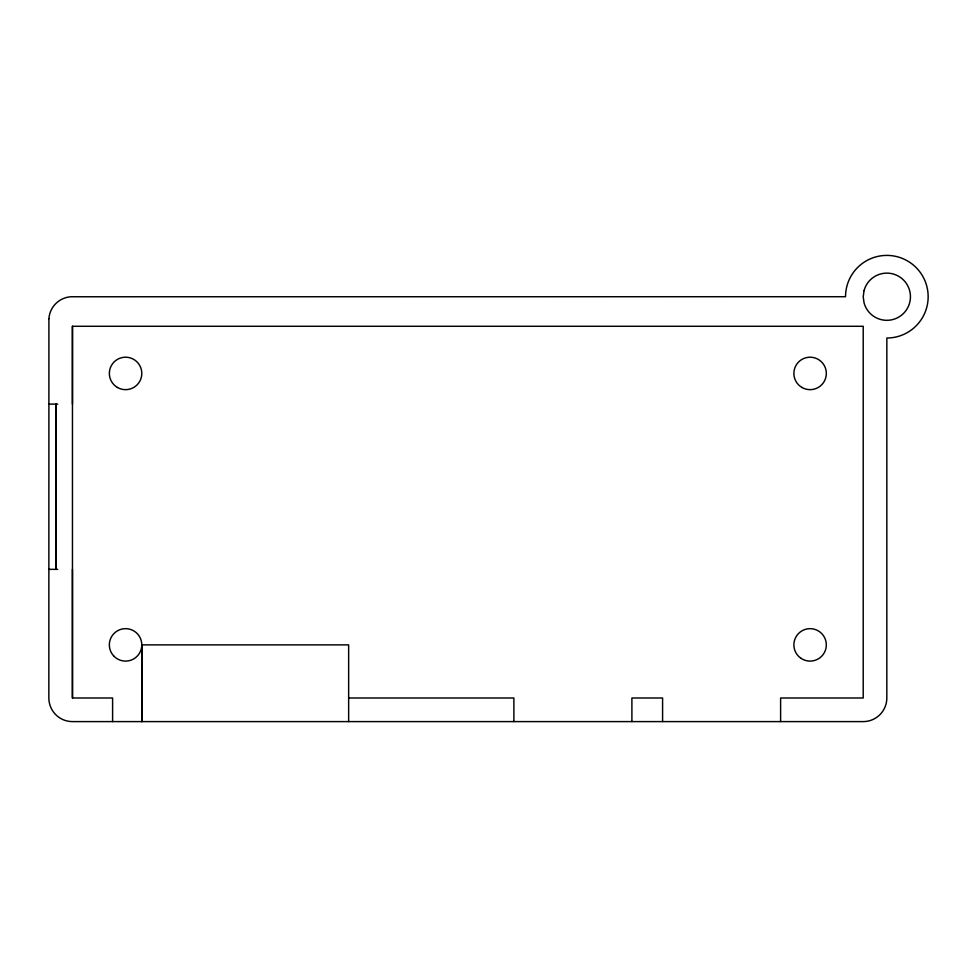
<?xml version="1.0" encoding="UTF-8"?>
<svg xmlns="http://www.w3.org/2000/svg" width="977" height="977" viewBox="0 0 977 977"><rect width="100%" height="100%" fill="white"/><g stroke="black" fill="none" stroke-linecap="round" stroke-linejoin="round"><path stroke-width="1.47" d="M72.445 404.112L72.457 326.281L863.216 326.281L863.216 697.993L780.611 697.993L780.611 721.563M48.887 404.112L57.728 404.112M48.862 569.347L57.704 569.347M72.445 569.347L72.457 697.993L112.599 697.993L112.599 721.576M141.799 644.881L141.799 721.588L141.799 644.881L348.642 644.881L348.642 721.588M348.642 697.993L513.878 697.993L513.878 721.576M662.589 721.563L662.589 697.993L631.899 697.993L631.899 721.576M72.457 326.281L72.457 697.993M48.911 318.673L48.85 697.993A23.607 23.607 0 0 0 72.457 721.6L863.216 721.6A23.607 23.607 0 0 0 886.823 697.993L886.847 338.018A41.303 41.303 0 0 0 928.15 296.715A41.303 41.303 0 0 0 886.847 255.4A41.303 41.303 0 0 0 845.532 296.715L74.093 296.764A23.607 23.607 0 0 0 48.911 318.673M56.214 404.112L56.19 569.347L56.226 404.112M864.047 290.609L863.216 296.715L864.047 302.821A23.607 23.607 0 0 0 900.379 316.06A23.607 23.607 0 0 0 900.379 277.383A23.607 23.607 0 0 0 864.047 290.609M114.089 656.349A16.23 16.23 0 0 0 141.238 649.082A16.23 16.23 0 0 0 121.368 629.2A16.23 16.23 0 0 0 114.089 656.349M800.664 658.083A16.23 16.23 0 0 0 826.249 646.456A16.23 16.23 0 0 0 803.387 630.104A16.23 16.23 0 0 0 800.664 658.083M117.448 387.478A16.23 16.23 0 0 0 141.799 373.422A16.23 16.23 0 0 0 117.448 359.377A16.23 16.23 0 0 0 117.448 387.478M801.983 387.478A16.23 16.23 0 0 0 826.334 373.422A16.23 16.23 0 0 0 801.983 359.377A16.23 16.23 0 0 0 801.983 387.478"/></g></svg>
